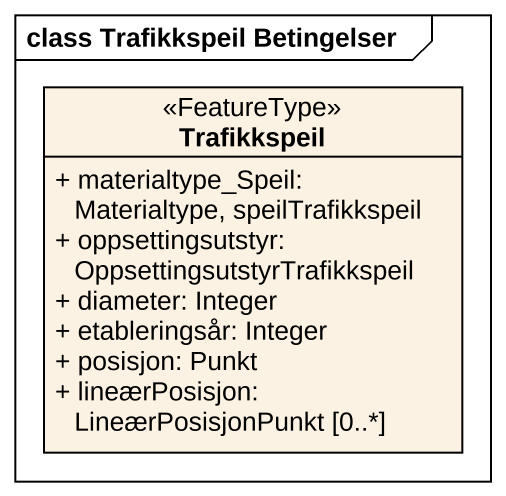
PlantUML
@startuml
mainframe class Trafikkspeil Betingelser
hide circle
hide empty members
skinparam classAttributeIconSize 0
class Trafikkspeil <<FeatureType>> {
  + materialtype_Speil: Materialtype, speilTrafikkspeil
  + oppsettingsutstyr: OppsettingsutstyrTrafikkspeil
  + diameter: Integer
  + etableringsår: Integer
  + posisjon: Punkt
  + lineærPosisjon: LineærPosisjonPunkt [0..*]
}
@enduml
